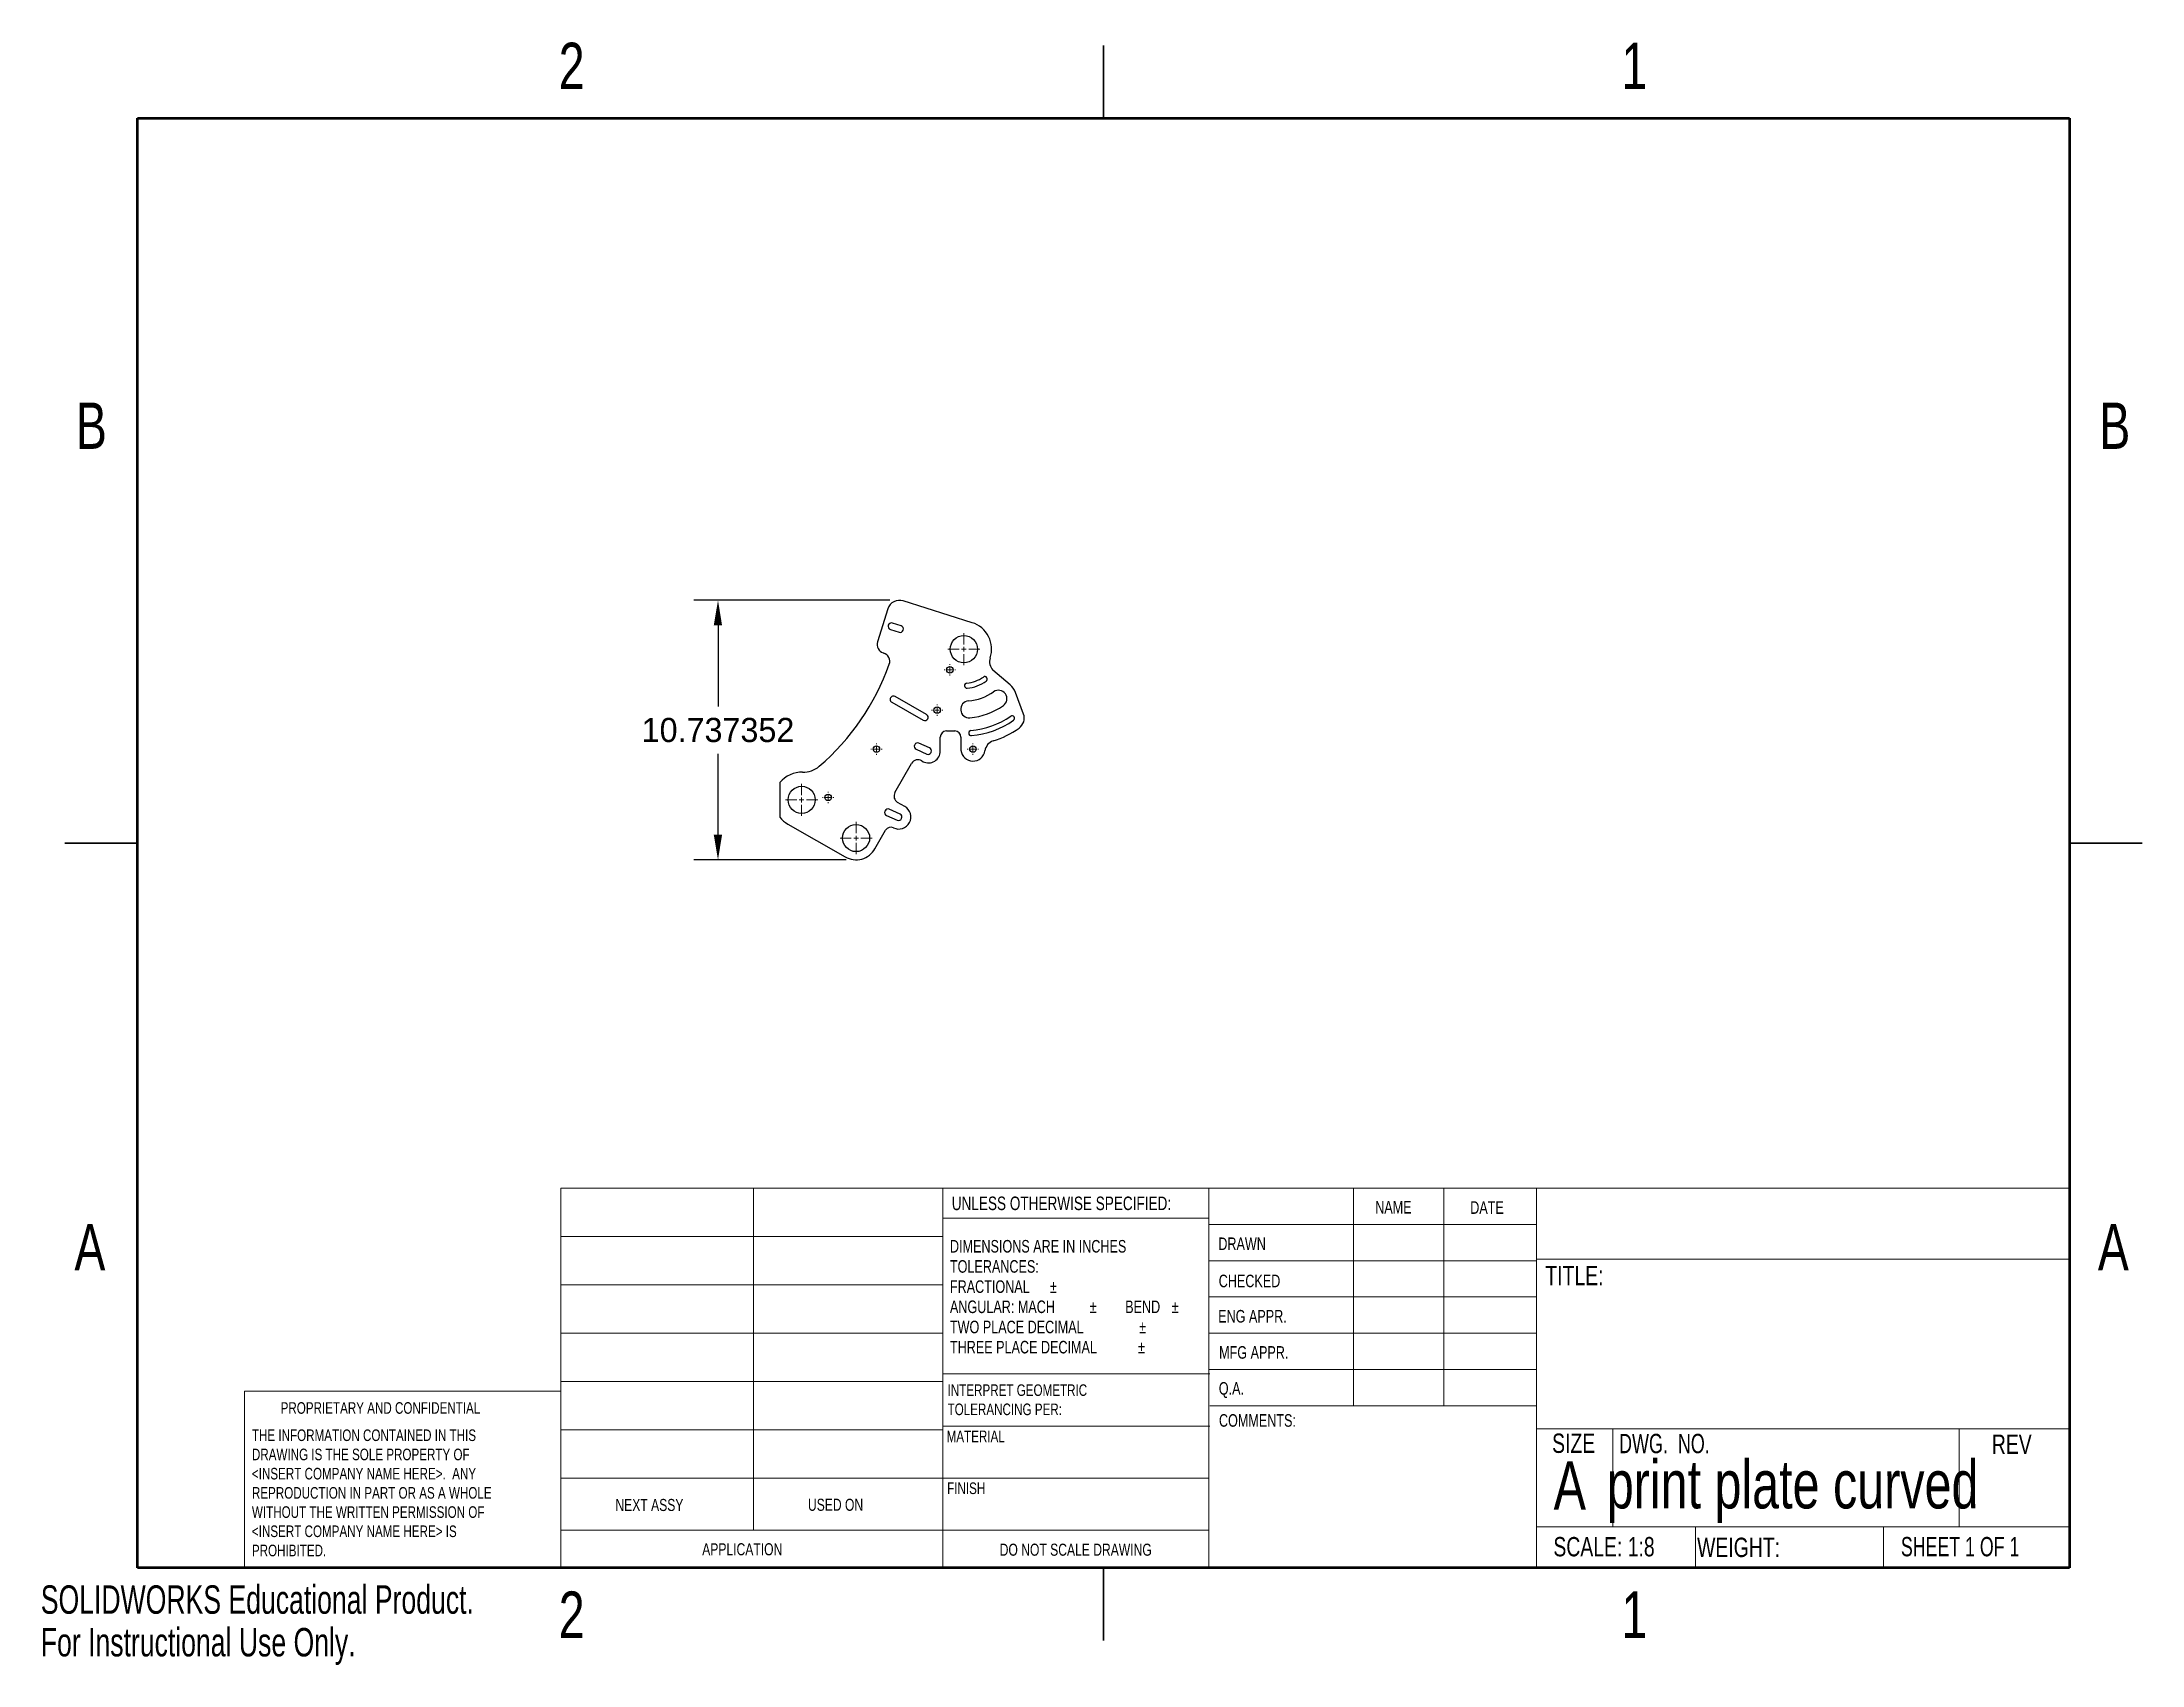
# Model space of a CAD drawing. Header units: inches. Extents: x 0 to 10.9, y 0 to 8.4.
import ezdxf

# ---------------------------------------------------------------- set-up
doc = ezdxf.new("R2010")
doc.units = ezdxf.units.IN
doc.header["$MEASUREMENT"] = 0
doc.header["$PDSIZE"] = -1
doc.styles.add('SLDTEXTSTYLE0', font='TXT', dxfattribs={"width": 0.75})
doc.styles.add('SLDTEXTSTYLE1', font='TXT', dxfattribs={"width": 0.6875})
doc.styles.add('SLDTEXTSTYLE2', font='TXT', dxfattribs={"width": 0.694444})
doc.styles.add('SLDTEXTSTYLE3', font='TXT', dxfattribs={"width": 0.7})
doc.dimstyles.get("Standard").update_dxf_attribs({"dimtxt": 0.18, "dimasz": 0.18, "dimexe": 0.18, "dimexo": 0.0625, "dimgap": 0.09, "dimtad": 0, "dimtih": 1, "dimtoh": 1, "dimdec": 4, "dimzin": 0, "dimdsep": 46, "dimtxsty": 'Standard', "dimcen": 0.09, "dimadec": 0, "dimazin": 0, "dimtfac": 1, "dimtdec": 4, "dimtofl": 0, "dimtmove": 0, "dimatfit": 3, "dimfxl": 1, "dimtolj": 1, "dimtzin": 0, "dimarcsym": 0})

# ---------------------------------------------------------------- blocks, each defined once
blk = doc.blocks.new('SW_CENTERMARKSYMBOL_0')
at = {"color": 0, "linetype": 'Continuous', "lineweight": 18}
for p, q in [((-0.025, 0), (-0.083, 0)), ((0, 0), (-0.012, 0)), ((0, 0.025), (0, 0.083)), ((0, 0), (0, 0.012)), ((0, 0), (0, -0.012)), ((0, 0), (0.012, 0)), ((0.025, 0), (0.083, 0)), ((0, -0.025), (0, -0.083))]:
    blk.add_line(p, q, dxfattribs=at)
blk = doc.blocks.new('SW_CENTERMARKSYMBOL_1')
at = {"color": 0, "linetype": 'Continuous', "lineweight": 18}
for p, q in [((-0.025, 0), (-0.083, 0)), ((0, 0), (-0.013, 0)), ((0, 0.025), (0, 0.083)), ((0, 0), (0, 0.012)), ((0, 0), (0, -0.013)), ((0, 0), (0.012, 0)), ((0.025, 0), (0.083, 0)), ((0, -0.025), (0, -0.083))]:
    blk.add_line(p, q, dxfattribs=at)
blk = doc.blocks.new('SW_CENTERMARKSYMBOL_2')
at = {"color": 0, "linetype": 'Continuous', "lineweight": 18}
for p, q in [((-0.025, 0), (-0.029375, 0)), ((0, 0), (-0.0125, 0)), ((0, 0.025), (0, 0.029375)), ((0, 0), (0, 0.0125)), ((0, 0), (0, -0.0125)), ((0, 0), (0.0125, 0)), ((0.025, 0), (0.029375, 0)), ((0, -0.025), (0, -0.029375))]:
    blk.add_line(p, q, dxfattribs=at)
blk = doc.blocks.new('SW_CENTERMARKSYMBOL_3')
at = {"color": 0, "linetype": 'Continuous', "lineweight": 18}
for p, q in [((-0.025, 0), (-0.029375, 0)), ((0, 0), (-0.0125, 0)), ((0, 0.025), (0, 0.029375)), ((0, 0), (0, 0.0125)), ((0, 0), (0, -0.0125)), ((0, 0), (0.0125, 0)), ((0.025, 0), (0.029375, 0)), ((0, -0.025), (0, -0.029375))]:
    blk.add_line(p, q, dxfattribs=at)
blk = doc.blocks.new('SW_CENTERMARKSYMBOL_4')
at = {"color": 0, "linetype": 'Continuous', "lineweight": 18}
for p, q in [((-0.025, 0), (-0.029375, 0)), ((0, 0), (-0.0125, 0)), ((0, 0.025), (0, 0.029375)), ((0, 0), (0, 0.0125)), ((0, 0), (0, -0.0125)), ((0, 0), (0.0125, 0)), ((0.025, 0), (0.029375, 0)), ((0, -0.025), (0, -0.029375))]:
    blk.add_line(p, q, dxfattribs=at)
blk = doc.blocks.new('SW_CENTERMARKSYMBOL_5')
at = {"color": 0, "linetype": 'Continuous', "lineweight": 18}
for p, q in [((-0.025, 0), (-0.029375, 0)), ((0, 0), (-0.0125, 0)), ((0, 0.025), (0, 0.029375)), ((0, 0), (0, 0.0125)), ((0, 0), (0, -0.0125)), ((0, 0), (0.0125, 0)), ((0.025, 0), (0.029375, 0)), ((0, -0.025), (0, -0.029375))]:
    blk.add_line(p, q, dxfattribs=at)
blk = doc.blocks.new('SW_CENTERMARKSYMBOL_6')
at = {"color": 0, "linetype": 'Continuous', "lineweight": 18}
for p, q in [((-0.025, 0), (-0.029375, 0)), ((0, 0), (-0.0125, 0)), ((0, 0.025), (0, 0.029375)), ((0, 0), (0, 0.0125)), ((0, 0), (0, -0.0125)), ((0, 0), (0.0125, 0)), ((0.025, 0), (0.029375, 0)), ((0, -0.025), (0, -0.029375))]:
    blk.add_line(p, q, dxfattribs=at)
blk = doc.blocks.new('SW_CENTERMARKSYMBOL_7')
at = {"color": 0, "linetype": 'Continuous', "lineweight": 18}
for p, q in [((-0.025, 0), (-0.083, 0)), ((0, 0), (-0.012, 0)), ((0, 0.025), (0, 0.083)), ((0, 0), (0, 0.012)), ((0, 0), (0, -0.012)), ((0, 0), (0.012, 0)), ((0.025, 0), (0.083, 0)), ((0, -0.025), (0, -0.083))]:
    blk.add_line(p, q, dxfattribs=at)
blk = doc.blocks.new('*D11')
at = {"color": 0, "lineweight": -2, "transparency": 16777216}
for p, q in [((4.394, 5.506), (3.38, 5.506)), ((3.505, 5.376), (3.505, 4.957)), ((3.505, 4.293), (3.505, 4.712)), ((4.169, 4.163), (3.38, 4.163))]:
    blk.add_line(p, q, dxfattribs=at)
at = {"color": 0, "transparency": 16777216}
for points in [[(3.483, 5.376), (3.526, 5.376), (3.505, 5.506)], [(3.483, 4.293), (3.526, 4.293), (3.505, 4.163)]]:
    blk.add_solid(points, dxfattribs=at)
at = {"layer": 'Defpoints', "color": 0, "transparency": 16777216}
for p in [(4.444, 5.506), (3.505, 4.163), (4.219, 4.163)]:
    blk.add_point(p, dxfattribs=at)
at = {"color": 0, "transparency": 16777216, "insert": (3.505, 4.834), "char_height": 0.125, "attachment_point": 5}
blk.add_mtext('\\A1;10.737352', dxfattribs=at)

msp = doc.modelspace()

# ---------------------------------------------------------------- linework, layer by layer
at = {"color": 7, "linetype": 'Continuous', "lineweight": 25}
for p, q in [((5.5, 8.375), (5.5, 8)), ((5.5, 8), (5.5, 8.375)), ((4.38457094, 5.46187301), (4.33044389, 5.29020396)), ((4.82061621, 5.38992153), (4.46297236, 5.5026862)), ((4.39730615, 5.35431536), (4.44201163, 5.34021977)), ((4.45253634, 5.37359987), (4.40783085, 5.38769545)), ((4.35982939, 5.23375493), (4.36260437, 5.23287998)), ((5.0173056, 5.06830875), (4.92820046, 5.14395402)), ((4.58429127, 4.91470363), (4.42147213, 5.00768846)), ((5.08601299, 4.91747797), (5.04454278, 5.02941002)), ((4.40473486, 4.97838101), (4.56755401, 4.88539619)), ((4.65547525, 4.71790353), (4.65547525, 4.79839867)), ((4.68672525, 4.82964867), (4.7309866, 4.82964867)), ((4.7622366, 4.79839867), (4.7622366, 4.72964867)), ((4.5230048, 4.75888529), (4.52204348, 4.7567367)), ((4.53027674, 4.73517054), (4.58605235, 4.71021535)), ((4.60034656, 4.74216336), (4.54457096, 4.76711855)), ((4.6076185, 4.71844861), (4.60857983, 4.7205972)), ((4.7622366, 4.72964867), (4.76245792, 4.72964867)), ((4.42082129, 4.51146249), (4.50690579, 4.66187132)), ((3.82539731, 4.56256315), (3.82539731, 4.38359039)), ((4.47157359, 4.43920751), (4.43474018, 4.46028862)), ((3.86649194, 4.34831565), (4.16359836, 4.17827074)), ((4.36985246, 4.41658518), (4.36889114, 4.4144366)), ((4.3771244, 4.39287044), (4.4329, 4.36791525)), ((4.44719422, 4.39986326), (4.39141862, 4.42481845)), ((4.45446616, 4.37614851), (4.45542749, 4.3782971)), ((0.125, 4.25), (0.5, 4.25)), ((0.5, 4.25), (0.125, 4.25)), ((4.31717231, 4.22011898), (4.37209776, 4.31629505)), ((10.875, 4.25), (10.5, 4.25)), ((10.5, 4.25), (10.875, 4.25)), ((5.5, 0.125), (5.5, 0.5)), ((5.5, 0.5), (5.5, 0.125))]:
    msp.add_line(p, q, dxfattribs=at)
at = {"color": 7, "linetype": 'Continuous', "lineweight": 50}
for p, q in [((0.5, 0.5), (0.5, 8)), ((0.5, 8), (10.5, 8)), ((10.5, 8), (10.5, 0.5)), ((10.5, 0.5), (0.5, 0.5))]:
    msp.add_line(p, q, dxfattribs=at)
at = {"color": 7, "linetype": 'Continuous', "lineweight": 18}
for p, q in [((2.69110756, 2.46434797), (10.5, 2.46434797)), ((2.69110756, 0.5), (2.69110756, 2.46434797)), ((3.68908769, 2.46434797), (3.68908769, 0.69627483)), ((4.66825713, 0.5), (4.66825713, 2.46434797)), ((6.04520231, 2.46434797), (6.04520231, 0.5)), ((6.79370383, 2.46434797), (6.79370383, 1.33934797)), ((7.26223104, 2.46434797), (7.26223104, 1.33934797)), ((7.74128, 2.46434797), (7.74128, 0.5)), ((6.04520231, 2.31000818), (4.66825713, 2.31000818)), ((2.69110756, 2.21434797), (4.66825713, 2.21434797)), ((6.04520231, 2.27684797), (7.74128, 2.27684797)), ((6.04520231, 2.08934797), (7.74128, 2.08934797)), ((7.74128, 2.0971972), (10.5, 2.0971972)), ((2.69110756, 1.96434797), (4.66825713, 1.96434797)), ((6.04520231, 1.90184797), (7.74128, 1.90184797)), ((2.69110756, 1.71434797), (4.66825713, 1.71434797)), ((7.74128, 1.71434797), (6.04520231, 1.71434797)), ((7.74128, 1.52684797), (6.04520231, 1.52684797)), ((1.05389829, 0.5), (1.05389829, 1.41434797)), ((2.69110756, 1.41434797), (1.05389829, 1.41434797)), ((2.69110756, 1.46434797), (4.66825713, 1.46434797)), ((4.66825713, 1.50372336), (6.04970825, 1.50372336)), ((7.74128, 1.33934797), (6.04970825, 1.33934797)), ((2.69110756, 1.21434797), (4.66825713, 1.21434797)), ((4.66825713, 1.23372336), (6.04970825, 1.23372336)), ((7.74128, 1.21986307), (10.5, 1.21986307)), ((8.13682475, 1.21986307), (8.13682475, 0.71288584)), ((9.9280647, 1.21986307), (9.9280647, 0.71288584)), ((2.69110756, 0.96434797), (4.66825713, 0.96434797)), ((4.66825713, 0.96372336), (6.04520231, 0.96372336)), ((2.69110756, 0.69627483), (6.04520231, 0.69627483)), ((7.74128, 0.71288584), (10.5, 0.71288584)), ((8.56441652, 0.71288584), (8.56441652, 0.5)), ((9.53632866, 0.71288584), (9.53632866, 0.5))]:
    msp.add_line(p, q, dxfattribs=at)
at = {"color": 7, "linetype": 'Continuous', "lineweight": 25}
for centre, radius in [((4.77738976, 5.25282472), 0.0703125), ((4.70542647, 5.14650425), 0.016875), ((4.63964707, 4.93787867), 0.016875), ((4.32461606, 4.73617677), 0.016875), ((4.82461606, 4.73617677), 0.016875), ((3.93789731, 4.47307677), 0.0703125), ((4.07461606, 4.48617677), 0.016875), ((4.21948082, 4.27590987), 0.0703125)]:
    msp.add_circle(centre, radius, dxfattribs=at)
for centre, radius, start, end in [((4.44417825, 5.44307889), 0.0625, 72.5, 162.5), ((4.4025685, 5.3710054), 0.0175, 72.5, 252.5), ((4.44727399, 5.35690982), 0.0175, 252.5, 72.5), ((4.77738976, 5.25282472), 0.14375, 341.537665831, 72.5), ((4.37336115, 5.2766722), 0.045, 162.5, 252.5), ((4.34907261, 5.18996272), 0.045, 340.360311259, 72.5), ((3.21391636, 5.59505992), 1.25027319, 310.677213353, 340.360311259), ((4.77738976, 5.25282472), 0.17598487, 275, 305), ((4.88585872, 5.09791498), 0.013125, 305, 125), ((4.97302449, 5.18750923), 0.0625, 161.537665831, 224.177482716), ((4.4131035, 4.99303473), 0.016875, 60.269628, 240.269628), ((4.79387177, 5.06443447), 0.013125, 95, 275), ((4.77738976, 5.25282472), 0.20223487, 275, 305), ((4.77738976, 5.25282472), 0.26875, 275, 305), ((4.95663239, 4.9968397), 0.04375, 305, 125), ((4.95663239, 4.9968397), 0.09375, 20.329390469, 49.670609531), ((4.57592264, 4.90004991), 0.016875, 240.269628, 60.269628), ((4.80462593, 4.94151387), 0.04375, 95, 275), ((4.77738976, 5.25282472), 0.35625, 275, 305), ((4.77738976, 5.25282472), 0.42276513, 275, 305), ((5.02740606, 4.89576442), 0.013125, 305, 125), ((5.02740606, 4.89576442), 0.0625, 305, 20.329390469), ((4.68672525, 4.79839867), 0.03125, 90, 180), ((4.7309866, 4.79839867), 0.03125, 360, 90), ((4.81538008, 4.81859328), 0.013125, 95, 275), ((4.77738976, 5.25282472), 0.44901513, 275, 305), ((4.77738976, 5.25282472), 0.49839013, 287.749324955, 305), ((4.53945217, 4.64324383), 0.0375, 57.161050868, 150.21590857), ((4.53694319, 4.75007025), 0.01632308, 155.895243, 245.895243), ((4.53790451, 4.75221884), 0.01632308, 65.895243, 155.895243), ((4.59368012, 4.72726365), 0.0625, 237.161050868, 351.386875739), ((4.59271879, 4.72511506), 0.01632308, 245.895243, 335.895243), ((4.59368012, 4.72726365), 0.01632308, 335.895243, 65.895243), ((4.82461606, 4.73617677), 0.0625, 185.995454985, 351.932028346), ((4.94837884, 4.7186333), 0.0625, 107.749324955, 171.932028346), ((3.93789731, 4.47307677), 0.14375, 87.980944566, 141.500049591), ((3.94736587, 4.74165992), 0.125, 267.980944566, 310.677213353), ((4.45336767, 4.492835), 0.0375, 150.21590857, 240.21590857), ((3.93789731, 4.47307677), 0.14375, 218.499950409, 240.21590857), ((4.38379085, 4.40777015), 0.01632308, 155.895243, 245.895243), ((4.38475217, 4.40991874), 0.01632308, 65.895243, 155.895243), ((4.44052778, 4.38496355), 0.0625, 243.866515289, 60.21590857), ((4.43956645, 4.38281496), 0.01632308, 245.895243, 335.895243), ((4.44052778, 4.38496355), 0.01632308, 335.895243, 65.895243), ((4.39923428, 4.30079758), 0.03125, 63.866515289, 150.269628), ((4.21948082, 4.27590987), 0.1125, 240.21590857, 330.269628)]:
    msp.add_arc(centre, radius, start, end, dxfattribs=at)

# ---------------------------------------------------------------- block references
at = {"color": 7, "linetype": 'Continuous', "lineweight": 0}
for name, p in [('SW_CENTERMARKSYMBOL_0', (4.77738976, 5.25282472)), ('SW_CENTERMARKSYMBOL_3', (4.70542647, 5.14650425)), ('SW_CENTERMARKSYMBOL_2', (4.63964707, 4.93787867)), ('SW_CENTERMARKSYMBOL_5', (4.32461606, 4.73617677)), ('SW_CENTERMARKSYMBOL_4', (4.82461606, 4.73617677)), ('SW_CENTERMARKSYMBOL_1', (3.93789731, 4.47307677)), ('SW_CENTERMARKSYMBOL_6', (4.07461606, 4.48617677)), ('SW_CENTERMARKSYMBOL_7', (4.21948082, 4.27590987))]:
    msp.add_blockref(name, p, dxfattribs=at)

# ---------------------------------------------------------------- texts
for s, insert, char_height, attachment_point, style in [('2', (2.74758333, 8.39008955), 0.24, 2, 'SLDTEXTSTYLE0'), ('1', (8.24758333, 8.39008955), 0.24, 2, 'SLDTEXTSTYLE0'), ('B', (0.26194619, 6.52886908), 0.24, 2, 'SLDTEXTSTYLE0'), ('B', (10.73438713, 6.52886908), 0.24, 2, 'SLDTEXTSTYLE0'), ('UNLESS OTHERWISE SPECIFIED:', (4.71488079, 2.42122224), 0.07, 1, 'SLDTEXTSTYLE0'), ('NAME', (6.90645049, 2.39854296), 0.065, 1, 'SLDTEXTSTYLE0'), ('DATE', (7.39822406, 2.39680674), 0.065, 1, 'SLDTEXTSTYLE0'), ('A', (0.25419619, 2.27886908), 0.24, 2, 'SLDTEXTSTYLE0'), ('DIMENSIONS ARE IN INCHES', (4.70540694, 2.1966331), 0.065, 1, 'SLDTEXTSTYLE0'), ('DRAWN', (6.09435244, 2.20955695), 0.065, 1, 'SLDTEXTSTYLE0'), ('A', (10.72663714, 2.27886908), 0.24, 2, 'SLDTEXTSTYLE0'), ('TOLERANCES:', (4.70540694, 2.09226303), 0.065, 1, 'SLDTEXTSTYLE0'), ('FRACTIONAL', (4.70540694, 1.98789295), 0.065, 1, 'SLDTEXTSTYLE0'), ('%%p', (5.22299199, 1.98789295), 0.065, 1, 'SLDTEXTSTYLE0'), ('CHECKED', (6.0964834, 2.01719674), 0.065, 1, 'SLDTEXTSTYLE0'), ('TITLE:', (7.78714342, 2.06271494), 0.1, 1, 'SLDTEXTSTYLE0'), ('ANGULAR: MACH', (4.70540694, 1.88352288), 0.065, 1, 'SLDTEXTSTYLE0'), ('%%p', (5.42878021, 1.88352288), 0.065, 1, 'SLDTEXTSTYLE0'), ('BEND', (5.6125677, 1.88352288), 0.065, 1, 'SLDTEXTSTYLE0'), ('%%p', (5.85324822, 1.88352288), 0.065, 1, 'SLDTEXTSTYLE0'), ('TWO PLACE DECIMAL', (4.70540694, 1.7791528), 0.065, 1, 'SLDTEXTSTYLE0'), ('%%p', (5.68484185, 1.7791528), 0.065, 1, 'SLDTEXTSTYLE0'), ('ENG APPR.', (6.09359013, 1.83467701), 0.065, 1, 'SLDTEXTSTYLE0'), ('THREE PLACE DECIMAL', (4.70540694, 1.67478272), 0.065, 1, 'SLDTEXTSTYLE0'), ('%%p', (5.67921073, 1.67478272), 0.065, 1, 'SLDTEXTSTYLE0'), ('MFG APPR.', (6.09853845, 1.64745967), 0.065, 1, 'SLDTEXTSTYLE0'), ('INTERPRET GEOMETRIC', (4.69326566, 1.44992519), 0.06, 1, 'SLDTEXTSTYLE0'), ('Q.A.', (6.09691415, 1.461537), 0.065, 1, 'SLDTEXTSTYLE0'), ('PROPRIETARY AND CONFIDENTIAL', (1.24132195, 1.3575941), 0.06, 1, 'SLDTEXTSTYLE0'), ('TOLERANCING PER:', (4.69326566, 1.35055511), 0.06, 1, 'SLDTEXTSTYLE0'), ('THE INFORMATION CONTAINED IN THIS', (1.09269391, 1.21662019), 0.06, 1, 'SLDTEXTSTYLE0'), ('MATERIAL', (4.68819706, 1.21074859), 0.06, 1, 'SLDTEXTSTYLE0'), ('COMMENTS:', (6.0977877, 1.29561814), 0.065, 1, 'SLDTEXTSTYLE0'), ('SIZE', (7.82203118, 1.19519818), 0.1, 1, 'SLDTEXTSTYLE0'), ('DRAWING IS THE SOLE PROPERTY OF', (1.09269391, 1.11725011), 0.06, 1, 'SLDTEXTSTYLE0'), ('DWG.  NO.', (8.16853009, 1.19379936), 0.1, 1, 'SLDTEXTSTYLE2'), ('REV', (10.0978311, 1.18989313), 0.1, 1, 'SLDTEXTSTYLE0'), ('<INSERT COMPANY NAME HERE>.  ANY', (1.09269391, 1.01788004), 0.06, 1, 'SLDTEXTSTYLE0'), ('A', (7.82992126, 1.0521409), 0.25, 1, 'SLDTEXTSTYLE0'), ('print plate curved', (9.06669161, 1.05798897), 0.25, 2, 'SLDTEXTSTYLE0'), ('REPRODUCTION IN PART OR AS A WHOLE', (1.09269391, 0.91850996), 0.06, 1, 'SLDTEXTSTYLE0'), ('FINISH', (4.6909331, 0.94245006), 0.06, 1, 'SLDTEXTSTYLE0'), ('WITHOUT THE WRITTEN PERMISSION OF', (1.09269391, 0.81913989), 0.06, 1, 'SLDTEXTSTYLE0'), ('NEXT ASSY', (2.97407495, 0.85713631), 0.0625, 1, 'SLDTEXTSTYLE0'), ('USED ON', (3.97063378, 0.85817226), 0.0625, 1, 'SLDTEXTSTYLE0'), ('<INSERT COMPANY NAME HERE> IS', (1.09269391, 0.71976981), 0.06, 1, 'SLDTEXTSTYLE0'), ('SCALE: 1:8', (7.82868696, 0.66002562), 0.1, 1, 'SLDTEXTSTYLE0'), ('WEIGHT:', (8.57244216, 0.65660316), 0.1, 1, 'SLDTEXTSTYLE0'), ('SHEET 1 OF 1', (9.62720085, 0.66035078), 0.1, 1, 'SLDTEXTSTYLE1'), ('PROHIBITED.', (1.09269391, 0.62039974), 0.06, 1, 'SLDTEXTSTYLE0'), ('APPLICATION', (3.42321301, 0.62793603), 0.0625, 1, 'SLDTEXTSTYLE0'), ('DO NOT SCALE DRAWING', (5.35644676, 0.62577206), 0.0625, 2, 'SLDTEXTSTYLE0'), ('2', (2.74758333, 0.37827853), 0.24, 2, 'SLDTEXTSTYLE0'), ('1', (8.24758333, 0.37827853), 0.24, 2, 'SLDTEXTSTYLE0')]:
    msp.add_mtext(s, dxfattribs=dict(at, insert=insert, char_height=char_height, attachment_point=attachment_point, style=style))
at = {"color": 7, "linetype": 'Continuous', "char_height": 0.14705, "attachment_point": 1, "style": 'SLDTEXTSTYLE3'}
for s, insert in [('SOLIDWORKS Educational Product.', (0, 0.41013241)), ('For Instructional Use Only.', (0, 0.18955741))]:
    msp.add_mtext(s, dxfattribs=dict(at, insert=insert))

# ---------------------------------------------------------------- dimensions: what is measured, and where the dimension line sits
dim = msp.add_linear_dim(base=(3.50458646, 4.16340987), p1=(4.44417825, 5.50557889), p2=(4.21948082, 4.16340987), angle=90, dimstyle='Standard', override={"dimtxt": 0.125, "dimasz": 0.13, "dimexe": 0.125, "dimexo": 0.05, "dimgap": 0.06, "dimdec": 6, "dimlfac": 8, "dimzin": 1, "dimadec": 2, "dimtdec": 2, "dimtzin": 1})
dim.commit()
dim.dimension.update_dxf_attribs({"geometry": '*D11', "text_midpoint": (3.50458646, 4.83449438)})

doc.saveas('drawing.dxf')
